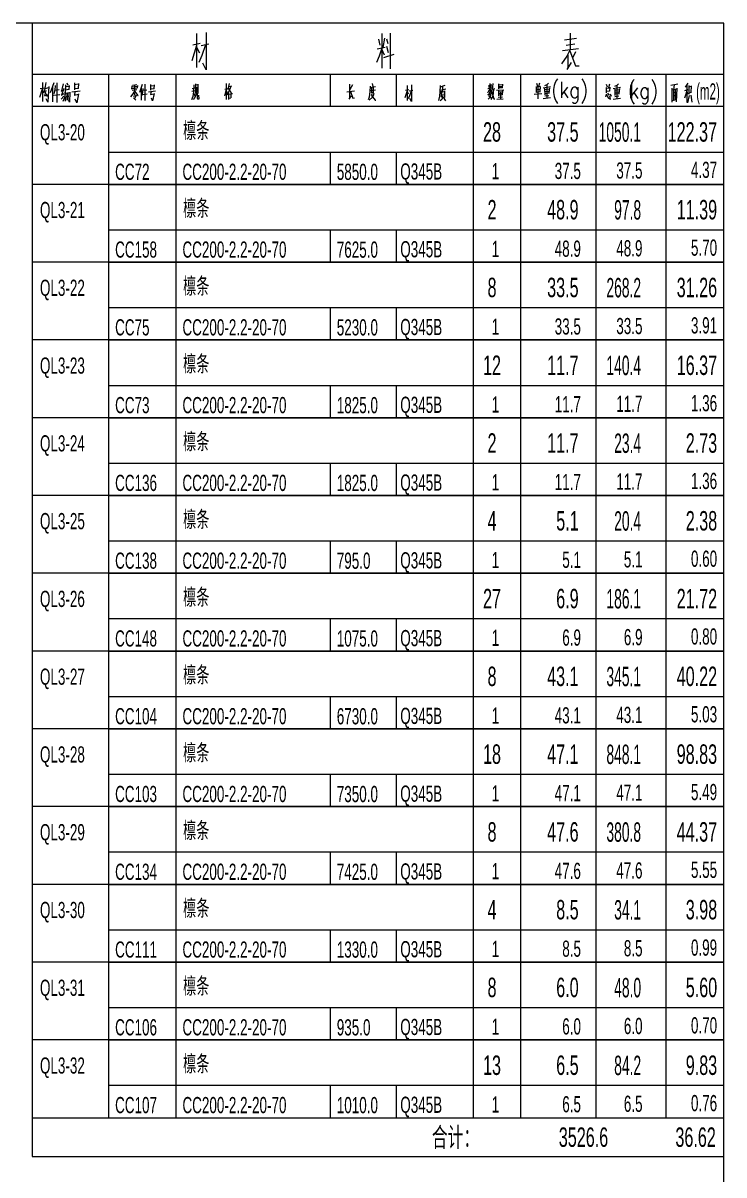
# Model space of a CAD drawing. Extents: x 857 to 4439, y -1249 to 4637.
# Drawn here: x 2512 to 2641.8, y 2897.9 to 3111.1 of the extents above; entities that cross this region are included whole.
import ezdxf

# ---------------------------------------------------------------- set-up
doc = ezdxf.new("R2010")
doc.units = 0
doc.header["$LTSCALE"] = 1000
doc.header["$MEASUREMENT"] = 0
doc.linetypes.add('XKITLINE00', pattern=[0])
doc.layers.add('DrawingSheet', color=5, linetype='Continuous', lineweight=0)
doc.layers.add('OtherObjectType', color=1, linetype='Continuous', lineweight=0)
doc.styles.add('宋体', font='arial.ttf')

# ---------------------------------------------------------------- blocks, each defined once
blk = doc.blocks.new('墙面檩条3C')
at = {"layer": 'DrawingSheet', "color": 5, "linetype": 'XKITLINE00', "lineweight": 0}
for p, q in [((589, 415), (5, 415)), ((589, 5), (589, 415))]:
    blk.add_line(p, q, dxfattribs=at)
at = {"layer": 'OtherObjectType', "color": 6, "linetype": 'XKITLINE00', "lineweight": 0}
for p, q in [((460.84, 415), (460.84, 399.52)), ((460.84, 405.52), (589, 405.52)), ((475, 405.52), (475, 399.52)), ((487.48, 405.52), (487.48, 399.52)), ((516.04, 405.52), (516.04, 399.52)), ((528.28, 405.52), (528.28, 399.52)), ((542.56, 405.52), (542.56, 399.52)), ((551.32, 405.52), (551.32, 399.52)), ((565.24, 405.52), (565.24, 399.52)), ((578.2, 405.52), (578.2, 399.52)), ((460.84, 399.52), (460.84, 391.12)), ((589, 399.52), (460.84, 399.52)), ((475, 399.52), (475, 391.12)), ((487.48, 399.52), (487.48, 391.12)), ((542.56, 399.52), (542.56, 391.12)), ((551.32, 399.52), (551.32, 391.12)), ((565.24, 399.52), (565.24, 391.12)), ((578.2, 399.52), (578.2, 391.12)), ((460.84, 391.12), (460.84, 385.12)), ((475, 391.12), (475, 385.12)), ((475, 391.12), (589, 391.12)), ((487.48, 391.12), (487.48, 385.12)), ((516.04, 391.12), (516.04, 385.12)), ((528.28, 391.12), (528.28, 385.12)), ((542.56, 391.12), (542.56, 385.12)), ((551.32, 391.12), (551.32, 385.12)), ((565.24, 391.12), (565.24, 385.12)), ((578.2, 391.12), (578.2, 385.12)), ((460.84, 385.12), (460.84, 376.72)), ((589, 385.12), (460.84, 385.12)), ((475, 385.12), (589, 385.12)), ((475, 385.12), (475, 376.72)), ((487.48, 385.12), (487.48, 376.72)), ((542.56, 385.12), (542.56, 376.72)), ((551.32, 385.12), (551.32, 376.72)), ((565.24, 385.12), (565.24, 376.72)), ((578.2, 385.12), (578.2, 376.72)), ((460.84, 376.72), (460.84, 370.72)), ((475, 376.72), (475, 370.72)), ((475, 376.72), (589, 376.72)), ((487.48, 376.72), (487.48, 370.72)), ((516.04, 376.72), (516.04, 370.72)), ((528.28, 376.72), (528.28, 370.72)), ((542.56, 376.72), (542.56, 370.72)), ((551.32, 376.72), (551.32, 370.72)), ((565.24, 376.72), (565.24, 370.72)), ((578.2, 376.72), (578.2, 370.72)), ((460.84, 370.72), (460.84, 362.32)), ((589, 370.72), (460.84, 370.72)), ((475, 370.72), (589, 370.72)), ((475, 370.72), (475, 362.32)), ((487.48, 370.72), (487.48, 362.32)), ((542.56, 370.72), (542.56, 362.32)), ((551.32, 370.72), (551.32, 362.32)), ((565.24, 370.72), (565.24, 362.32)), ((578.2, 370.72), (578.2, 362.32)), ((460.84, 362.32), (460.84, 356.32)), ((475, 362.32), (475, 356.32)), ((475, 362.32), (589, 362.32)), ((487.48, 362.32), (487.48, 356.32)), ((516.04, 362.32), (516.04, 356.32)), ((528.28, 362.32), (528.28, 356.32)), ((542.56, 362.32), (542.56, 356.32)), ((551.32, 362.32), (551.32, 356.32)), ((565.24, 362.32), (565.24, 356.32)), ((578.2, 362.32), (578.2, 356.32)), ((460.84, 356.32), (460.84, 347.92)), ((589, 356.32), (460.84, 356.32)), ((475, 356.32), (589, 356.32)), ((475, 356.32), (475, 347.92)), ((487.48, 356.32), (487.48, 347.92)), ((542.56, 356.32), (542.56, 347.92)), ((551.32, 356.32), (551.32, 347.92)), ((565.24, 356.32), (565.24, 347.92)), ((578.2, 356.32), (578.2, 347.92)), ((460.84, 347.92), (460.84, 341.92)), ((475, 347.92), (475, 341.92)), ((475, 347.92), (589, 347.92)), ((487.48, 347.92), (487.48, 341.92)), ((516.04, 347.92), (516.04, 341.92)), ((528.28, 347.92), (528.28, 341.92)), ((542.56, 347.92), (542.56, 341.92)), ((551.32, 347.92), (551.32, 341.92)), ((565.24, 347.92), (565.24, 341.92)), ((578.2, 347.92), (578.2, 341.92)), ((460.84, 341.92), (460.84, 333.52)), ((589, 341.92), (460.84, 341.92)), ((475, 341.92), (589, 341.92)), ((475, 341.92), (475, 333.52)), ((487.48, 341.92), (487.48, 333.52)), ((542.56, 341.92), (542.56, 333.52)), ((551.32, 341.92), (551.32, 333.52)), ((565.24, 341.92), (565.24, 333.52)), ((578.2, 341.92), (578.2, 333.52)), ((460.84, 333.52), (460.84, 327.52)), ((475, 333.52), (475, 327.52)), ((475, 333.52), (589, 333.52)), ((487.48, 333.52), (487.48, 327.52)), ((516.04, 333.52), (516.04, 327.52)), ((528.28, 333.52), (528.28, 327.52)), ((542.56, 333.52), (542.56, 327.52)), ((551.32, 333.52), (551.32, 327.52)), ((565.24, 333.52), (565.24, 327.52)), ((578.2, 333.52), (578.2, 327.52)), ((460.84, 327.52), (460.84, 319.12)), ((589, 327.52), (460.84, 327.52)), ((475, 327.52), (589, 327.52)), ((475, 327.52), (475, 319.12)), ((487.48, 327.52), (487.48, 319.12)), ((542.56, 327.52), (542.56, 319.12)), ((551.32, 327.52), (551.32, 319.12)), ((565.24, 327.52), (565.24, 319.12)), ((578.2, 327.52), (578.2, 319.12)), ((460.84, 319.12), (460.84, 313.12)), ((475, 319.12), (475, 313.12)), ((475, 319.12), (589, 319.12)), ((487.48, 319.12), (487.48, 313.12)), ((516.04, 319.12), (516.04, 313.12)), ((528.28, 319.12), (528.28, 313.12)), ((542.56, 319.12), (542.56, 313.12)), ((551.32, 319.12), (551.32, 313.12)), ((565.24, 319.12), (565.24, 313.12)), ((578.2, 319.12), (578.2, 313.12)), ((460.84, 313.12), (460.84, 304.72)), ((589, 313.12), (460.84, 313.12)), ((475, 313.12), (589, 313.12)), ((475, 313.12), (475, 304.72)), ((487.48, 313.12), (487.48, 304.72)), ((542.56, 313.12), (542.56, 304.72)), ((551.32, 313.12), (551.32, 304.72)), ((565.24, 313.12), (565.24, 304.72)), ((578.2, 313.12), (578.2, 304.72)), ((460.84, 304.72), (460.84, 298.72)), ((475, 304.72), (475, 298.72)), ((475, 304.72), (589, 304.72)), ((487.48, 304.72), (487.48, 298.72)), ((516.04, 304.72), (516.04, 298.72)), ((528.28, 304.72), (528.28, 298.72)), ((542.56, 304.72), (542.56, 298.72)), ((551.32, 304.72), (551.32, 298.72)), ((565.24, 304.72), (565.24, 298.72)), ((578.2, 304.72), (578.2, 298.72)), ((460.84, 298.72), (460.84, 290.32)), ((589, 298.72), (460.84, 298.72)), ((475, 298.72), (589, 298.72)), ((475, 298.72), (475, 290.32)), ((487.48, 298.72), (487.48, 290.32)), ((542.56, 298.72), (542.56, 290.32)), ((551.32, 298.72), (551.32, 290.32)), ((565.24, 298.72), (565.24, 290.32)), ((578.2, 298.72), (578.2, 290.32)), ((460.84, 290.32), (460.84, 284.32)), ((475, 290.32), (475, 284.32)), ((475, 290.32), (589, 290.32)), ((487.48, 290.32), (487.48, 284.32)), ((516.04, 290.32), (516.04, 284.32)), ((528.28, 290.32), (528.28, 284.32)), ((542.56, 290.32), (542.56, 284.32)), ((551.32, 290.32), (551.32, 284.32)), ((565.24, 290.32), (565.24, 284.32)), ((578.2, 290.32), (578.2, 284.32)), ((460.84, 284.32), (460.84, 275.92)), ((589, 284.32), (460.84, 284.32)), ((475, 284.32), (589, 284.32)), ((475, 284.32), (475, 275.92)), ((487.48, 284.32), (487.48, 275.92)), ((542.56, 284.32), (542.56, 275.92)), ((551.32, 284.32), (551.32, 275.92)), ((565.24, 284.32), (565.24, 275.92)), ((578.2, 284.32), (578.2, 275.92)), ((460.84, 275.92), (460.84, 269.92)), ((475, 275.92), (475, 269.92)), ((475, 275.92), (589, 275.92)), ((487.48, 275.92), (487.48, 269.92)), ((516.04, 275.92), (516.04, 269.92)), ((528.28, 275.92), (528.28, 269.92)), ((542.56, 275.92), (542.56, 269.92)), ((551.32, 275.92), (551.32, 269.92)), ((565.24, 275.92), (565.24, 269.92)), ((578.2, 275.92), (578.2, 269.92)), ((460.84, 269.92), (460.84, 261.52)), ((589, 269.92), (460.84, 269.92)), ((475, 269.92), (589, 269.92)), ((475, 269.92), (475, 261.52)), ((487.48, 269.92), (487.48, 261.52)), ((542.56, 269.92), (542.56, 261.52)), ((551.32, 269.92), (551.32, 261.52)), ((565.24, 269.92), (565.24, 261.52)), ((578.2, 269.92), (578.2, 261.52)), ((460.84, 261.52), (460.84, 255.52)), ((475, 261.52), (475, 255.52)), ((475, 261.52), (589, 261.52)), ((487.48, 261.52), (487.48, 255.52)), ((516.04, 261.52), (516.04, 255.52)), ((528.28, 261.52), (528.28, 255.52)), ((542.56, 261.52), (542.56, 255.52)), ((551.32, 261.52), (551.32, 255.52)), ((565.24, 261.52), (565.24, 255.52)), ((578.2, 261.52), (578.2, 255.52)), ((460.84, 255.52), (460.84, 247.12)), ((589, 255.52), (460.84, 255.52)), ((475, 255.52), (589, 255.52)), ((475, 255.52), (475, 247.12)), ((487.48, 255.52), (487.48, 247.12)), ((542.56, 255.52), (542.56, 247.12)), ((551.32, 255.52), (551.32, 247.12)), ((565.24, 255.52), (565.24, 247.12)), ((578.2, 255.52), (578.2, 247.12)), ((460.84, 247.12), (460.84, 241.12)), ((475, 247.12), (475, 241.12)), ((475, 247.12), (589, 247.12)), ((487.48, 247.12), (487.48, 241.12)), ((516.04, 247.12), (516.04, 241.12)), ((528.28, 247.12), (528.28, 241.12)), ((542.56, 247.12), (542.56, 241.12)), ((551.32, 247.12), (551.32, 241.12)), ((565.24, 247.12), (565.24, 241.12)), ((578.2, 247.12), (578.2, 241.12)), ((460.84, 241.12), (460.84, 232.72)), ((589, 241.12), (460.84, 241.12)), ((475, 241.12), (589, 241.12)), ((475, 241.12), (475, 232.72)), ((487.48, 241.12), (487.48, 232.72)), ((542.56, 241.12), (542.56, 232.72)), ((551.32, 241.12), (551.32, 232.72)), ((565.24, 241.12), (565.24, 232.72)), ((578.2, 241.12), (578.2, 232.72)), ((460.84, 232.72), (460.84, 226.72)), ((475, 232.72), (475, 226.72)), ((475, 232.72), (589, 232.72)), ((487.48, 232.72), (487.48, 226.72)), ((516.04, 232.72), (516.04, 226.72)), ((528.28, 232.72), (528.28, 226.72)), ((542.56, 232.72), (542.56, 226.72)), ((551.32, 232.72), (551.32, 226.72)), ((565.24, 232.72), (565.24, 226.72)), ((578.2, 232.72), (578.2, 226.72)), ((460.84, 226.72), (460.84, 218.32)), ((589, 226.72), (460.84, 226.72)), ((475, 226.72), (589, 226.72)), ((475, 226.72), (475, 218.32)), ((487.48, 226.72), (487.48, 218.32)), ((542.56, 226.72), (542.56, 218.32)), ((551.32, 226.72), (551.32, 218.32)), ((565.24, 226.72), (565.24, 218.32)), ((578.2, 226.72), (578.2, 218.32)), ((460.84, 218.32), (460.84, 212.32)), ((475, 218.32), (475, 212.32)), ((475, 218.32), (589, 218.32)), ((487.48, 218.32), (487.48, 212.32)), ((516.04, 218.32), (516.04, 212.32)), ((528.28, 218.32), (528.28, 212.32)), ((542.56, 218.32), (542.56, 212.32)), ((551.32, 218.32), (551.32, 212.32)), ((565.24, 218.32), (565.24, 212.32)), ((578.2, 218.32), (578.2, 212.32)), ((460.84, 212.32), (460.84, 205.12)), ((460.84, 212.32), (589, 212.32)), ((475, 212.32), (589, 212.32)), ((460.84, 205.12), (589, 205.12))]:
    blk.add_line(p, q, dxfattribs=at)
at = {"layer": 'OtherObjectType', "color": 2, "linetype": 'XKITLINE00', "lineweight": 0}
for p, q in [((491.35, 406.74), (491.35, 413.07)), ((493.04, 413.27), (493.04, 406.36)), ((525.02, 412.02), (525.26, 410.89)), ((525.63, 413.07), (525.63, 406.65)), ((526.13, 412.17), (525.81, 410.45)), ((526.48, 412.08), (526.74, 411.21)), ((527.2, 406.51), (527.2, 413.13)), ((559.45, 411.88), (561.69, 412.17)), ((560.53, 413.13), (560.53, 410.08)), ((490.48, 408.07), (491.35, 410.89)), ((491.96, 411.21), (490.57, 410.89)), ((491.87, 409.41), (491.35, 410.45)), ((492.14, 410.83), (493.59, 411.12)), ((492.92, 410.98), (492.25, 408.97)), ((524.73, 410.22), (526.24, 410.51)), ((525.63, 410.37), (525.14, 408.89)), ((525.63, 410.08), (526.07, 409.12)), ((526.48, 410.69), (526.79, 409.55)), ((562.04, 410.22), (559.07, 409.84)), ((559.74, 410.89), (561.37, 411.12)), ((560.47, 409.99), (559.86, 408.89)), ((560.47, 409.84), (561.48, 407.09)), ((561.51, 409.64), (560.96, 408.51)), ((492.25, 408.97), (491.7, 407.7)), ((493.04, 406.36), (492.43, 407.55)), ((525.14, 408.89), (524.62, 407.7)), ((526.01, 408.6), (527.87, 409.26)), ((559.86, 408.89), (558.9, 407.46)), ((559.97, 406.42), (560.76, 407.7)), ((560.09, 409.12), (560.09, 406.59)), ((561.48, 407.09), (562.15, 407.09))]:
    blk.add_line(p, q, dxfattribs=at)
at = {"layer": 'OtherObjectType', "color": 4, "linetype": 'XKITLINE00', "lineweight": 0}
for p, q in [((462.76, 403.98), (462.76, 400.49)), ((463.23, 402.87), (463.42, 403.98)), ((463.93, 403.22), (463.83, 401.44)), ((464.82, 403.9), (464.2, 402.08)), ((464.58, 403.14), (464.58, 400.39)), ((465.11, 403.41), (465.03, 402.58)), ((465.42, 403.94), (465.42, 400.28)), ((466.6, 403.74), (466.27, 402.43)), ((466.98, 403.55), (466.93, 401.9)), ((466.98, 403.22), (467.66, 403.34)), ((467.27, 403.94), (467.44, 403.48)), ((467.7, 403.41), (467.64, 402.7)), ((468.65, 403.9), (468.65, 402.62)), ((468.65, 403.59), (469.36, 403.72)), ((469.42, 403.82), (469.36, 402.87)), ((479.31, 403.35), (479.22, 402.73)), ((479.29, 403.16), (480.36, 403.31)), ((479.41, 403.48), (480.2, 403.62)), ((479.8, 403.52), (479.8, 402.59)), ((480.38, 403.41), (480.28, 402.92)), ((481.21, 403.64), (480.71, 402.13)), ((481.71, 403.68), (481.71, 400.64)), ((482.78, 403.64), (482.78, 402.59)), ((482.78, 403.39), (483.4, 403.45)), ((483.42, 403.58), (483.38, 402.79)), ((490.81, 403.57), (490.75, 402.29)), ((491.11, 403.72), (491.11, 401.96)), ((491.6, 403.55), (491.11, 403.49)), ((491.37, 403.1), (491.23, 401.9)), ((491.56, 401.96), (491.6, 403.69)), ((496.79, 403.82), (496.79, 400.88)), ((496.79, 403.72), (496.79, 400.84)), ((497.31, 403.82), (497.06, 402.7)), ((497.19, 403.22), (497.66, 403.34)), ((497.7, 403.4), (497.41, 402.66)), ((519.61, 403.66), (519.61, 401.01)), ((519.95, 403.1), (519.61, 402.64)), ((520.19, 403.58), (519.95, 403.1)), ((523.46, 403.33), (523.42, 402.31)), ((523.46, 403.06), (524.44, 403.24)), ((523.81, 403.8), (523.92, 403.26)), ((524.08, 402.23), (524.1, 403.1)), ((530.37, 400.63), (530.37, 403.46)), ((531.1, 403.56), (531.1, 400.48)), ((536.41, 403.46), (536.39, 402.26)), ((537.26, 403.42), (536.41, 403.13)), ((536.89, 402.2), (536.91, 403.19)), ((545.37, 403.51), (545.49, 403.05)), ((545.61, 403.78), (545.61, 402.25)), ((545.86, 403.61), (545.76, 402.95)), ((546.11, 403.16), (546.03, 402.76)), ((546.17, 403.78), (546.11, 403.16)), ((547.25, 403.74), (547.25, 402.8)), ((547.25, 403.55), (547.95, 403.61)), ((547.25, 403.22), (547.85, 403.28)), ((547.97, 403.69), (547.93, 402.99)), ((554.19, 403.28), (554.19, 402.11)), ((554.94, 403.22), (554.19, 403.1)), ((554.27, 403.88), (554.44, 403.31)), ((554.58, 400.95), (554.58, 403.14)), ((554.85, 403.89), (554.63, 403.22)), ((554.96, 403.28), (554.9, 402.31)), ((555.49, 403), (556.88, 403.22)), ((556.2, 403.57), (555.76, 403.37)), ((556.49, 403.84), (556.2, 403.57)), ((556.2, 403.57), (556.2, 401.09)), ((557.54, 403.41), (557.42, 402.69)), ((557.75, 403.97), (557.54, 403.41)), ((557.96, 404.42), (557.75, 403.97)), ((558.18, 404.69), (557.96, 404.42)), ((558.93, 404.13), (558.93, 401.13)), ((560, 403.12), (558.93, 401.69)), ((561.18, 403.12), (560.96, 402.98)), ((561.49, 403.12), (561.18, 403.12)), ((561.7, 402.98), (561.49, 403.12)), ((561.91, 403.12), (561.91, 400.84)), ((562.67, 404.69), (562.88, 404.42)), ((562.88, 404.42), (563.09, 403.97)), ((563.09, 403.97), (563.31, 403.41)), ((563.31, 403.41), (563.42, 402.69)), ((567.16, 403.66), (567.35, 403.19)), ((567.78, 403.68), (567.62, 403.02)), ((569.17, 403.45), (568.73, 403.25)), ((569.46, 403.72), (569.17, 403.45)), ((569.17, 403.45), (569.17, 400.97)), ((571.69, 403.29), (571.59, 402.57)), ((571.9, 403.85), (571.69, 403.29)), ((571.88, 404.01), (571.88, 401.01)), ((572.13, 404.3), (571.9, 403.85)), ((572.35, 404.57), (572.13, 404.3)), ((575.64, 404.57), (575.85, 404.3)), ((575.85, 404.3), (576.06, 403.85)), ((576.06, 403.85), (576.28, 403.29)), ((576.28, 403.29), (576.37, 402.57)), ((580.45, 403.66), (579.16, 403.46)), ((579.7, 402.66), (579.81, 403.58)), ((582.3, 403.84), (581.83, 403.12)), ((582.1, 403.42), (582.1, 400.28)), ((582.47, 403.46), (582.47, 401.86)), ((582.47, 403.16), (582.92, 403.3)), ((582.94, 403.38), (582.89, 402.12)), ((462.28, 401.29), (462.76, 402.8)), ((463.09, 402.95), (462.34, 402.8)), ((462.76, 402.47), (463, 402.16)), ((463.03, 402.08), (463.23, 402.87)), ((463.56, 401.63), (463.09, 401.48)), ((463.17, 401.52), (463.44, 402.54)), ((463.23, 402.91), (463.93, 403.07)), ((463.71, 400.36), (463.42, 400.99)), ((463.67, 401.36), (463.48, 401.9)), ((463.83, 401.44), (463.71, 400.36)), ((464.78, 401.63), (465.94, 401.79)), ((465.03, 402.58), (464.84, 401.87)), ((465.05, 402.58), (465.82, 402.7)), ((466.21, 402.39), (466.6, 402.58)), ((466.71, 401.9), (466.21, 401.6)), ((466.21, 400.92), (466.71, 401.44)), ((466.71, 402.87), (466.27, 401.63)), ((466.81, 401.21), (466.54, 400.45)), ((466.93, 401.9), (466.81, 401.21)), ((467.7, 402.7), (466.95, 402.58)), ((466.98, 400.53), (466.95, 402.23)), ((466.98, 402.04), (467.78, 402.16)), ((467.16, 401.4), (467.64, 401.48)), ((467.25, 402.04), (467.25, 400.72)), ((467.49, 400.72), (467.53, 402.12)), ((467.82, 402.23), (467.76, 400.36)), ((468.2, 402.27), (469.75, 402.43)), ((469.42, 401.75), (468.59, 401.6)), ((469.42, 402.87), (468.65, 402.8)), ((468.76, 402.31), (468.65, 401.63)), ((469.44, 401.87), (469.09, 400.24)), ((479.51, 401.9), (479.08, 401.35)), ((479.39, 402.85), (479.66, 402.92)), ((479.39, 402.56), (479.66, 402.61)), ((479.83, 402.5), (479.51, 401.9)), ((479.58, 401.47), (480.05, 401.57)), ((479.6, 401.16), (480.01, 400.7)), ((479.7, 401.99), (479.85, 401.7)), ((480.11, 401.63), (479.78, 400.97)), ((479.8, 402.38), (480.4, 401.57)), ((479.93, 402.92), (480.2, 402.98)), ((479.93, 402.61), (480.2, 402.69)), ((480.4, 401.57), (480.49, 401.57)), ((481.02, 403.02), (481.02, 400.74)), ((481.26, 402.2), (481.13, 401.6)), ((481.19, 401.76), (482.16, 401.9)), ((481.34, 402.89), (481.26, 402.2)), ((481.42, 402.56), (482.06, 402.65)), ((482.41, 402.28), (483.69, 402.42)), ((483.42, 401.86), (482.74, 401.72)), ((483.42, 402.79), (482.78, 402.73)), ((482.87, 402.32), (482.78, 401.76)), ((483.15, 400.6), (482.93, 401.12)), ((483.45, 401.96), (483.15, 400.6)), ((490.59, 401.4), (490.36, 400.8)), ((491.02, 402.43), (490.4, 402.31)), ((490.46, 402.89), (490.98, 402.99)), ((490.75, 402.29), (490.59, 401.4)), ((490.98, 401.21), (490.67, 400.84)), ((490.71, 402.08), (490.96, 401.52)), ((491.23, 401.9), (490.98, 401.21)), ((491.39, 402.14), (491.39, 401.07)), ((491.39, 401.07), (491.46, 400.94)), ((491.75, 400.94), (491.73, 401.63)), ((496.79, 402.74), (496.44, 401.54)), ((496.5, 402.74), (497, 402.87)), ((496.79, 402.54), (496.96, 402.14)), ((497.27, 402.33), (496.9, 401.73)), ((497.21, 401.94), (497.21, 400.84)), ((497.21, 401.81), (497.64, 401.87)), ((497.21, 401.07), (497.66, 401.15)), ((497.23, 402.97), (497.74, 401.94)), ((497.41, 402.66), (497.27, 402.33)), ((497.64, 401.96), (497.62, 401.15)), ((497.74, 401.94), (497.93, 401.94)), ((519.16, 402.27), (520.53, 402.46)), ((519.95, 401.51), (519.53, 400.91)), ((519.8, 402.33), (520.26, 401.11)), ((520.26, 401.11), (520.53, 401.15)), ((523.26, 401.3), (523.07, 400.78)), ((523.42, 402.31), (523.26, 401.3)), ((523.28, 400.72), (523.9, 401.28)), ((523.48, 402.54), (524.44, 402.66)), ((523.65, 401.84), (524.15, 401.94)), ((523.65, 401.67), (524.35, 400.72)), ((523.73, 403.06), (523.73, 402.08)), ((523.73, 402.17), (524.13, 402.23)), ((523.9, 401.28), (524.06, 401.57)), ((524.06, 401.57), (524.17, 402.04)), ((529.96, 401.23), (530.37, 402.49)), ((530.64, 402.63), (530.02, 402.49)), ((530.58, 401.84), (530.37, 402.3)), ((530.75, 401.52), (530.5, 400.96)), ((530.7, 402.45), (531.35, 402.59)), ((531.04, 402.41), (530.75, 401.52)), ((531.1, 400.48), (530.83, 401)), ((536.31, 401.47), (536.12, 400.67)), ((536.39, 402.26), (536.31, 401.47)), ((536.46, 402.59), (537.45, 402.82)), ((536.62, 402.36), (536.62, 401.27)), ((537.2, 402.26), (536.62, 402.13)), ((536.85, 401.27), (536.72, 400.87)), ((536.93, 401.87), (536.85, 401.27)), ((536.97, 401.27), (537.41, 400.62)), ((537.24, 402.44), (537.2, 401.23)), ((545.61, 402.89), (545.2, 402)), ((545.28, 402.85), (545.99, 402.99)), ((545.28, 401.79), (545.78, 401.96)), ((545.57, 401.17), (545.34, 400.9)), ((545.59, 402.2), (545.43, 401.5)), ((545.43, 401.5), (545.86, 401.17)), ((545.72, 401.58), (545.57, 401.17)), ((545.61, 402.81), (545.9, 402.39)), ((545.82, 402.16), (545.72, 401.58)), ((546.09, 401.36), (545.78, 400.84)), ((546.03, 402.76), (545.9, 402.14)), ((545.95, 402.39), (546.36, 400.98)), ((546.03, 402.76), (546.52, 402.85)), ((546.23, 401.96), (546.09, 401.36)), ((546.3, 402.81), (546.23, 401.96)), ((546.36, 400.98), (546.57, 400.98)), ((546.85, 402.56), (548.22, 402.66)), ((546.92, 400.9), (548.12, 400.99)), ((547.16, 401.3), (547.95, 401.36)), ((547.23, 402.43), (547.23, 401.54)), ((547.23, 402.25), (547.95, 402.33)), ((547.95, 401.69), (547.23, 401.63)), ((547.95, 402.99), (547.25, 402.93)), ((547.33, 401.96), (547.81, 402)), ((547.58, 402.29), (547.58, 400.98)), ((547.97, 402.43), (547.93, 401.69)), ((553.84, 401.82), (555.23, 401.98)), ((554.19, 402.21), (554.98, 402.31)), ((554.29, 402.71), (554.85, 402.77)), ((556.88, 401.13), (555.52, 400.99)), ((555.78, 402.85), (555.83, 401.73)), ((555.81, 402.71), (556.61, 402.81)), ((556.57, 401.55), (555.81, 401.46)), ((556.67, 402.02), (555.83, 401.92)), ((555.87, 402.31), (556.47, 402.38)), ((556.65, 402.98), (556.57, 402.06)), ((557.42, 402.69), (557.42, 402.13)), ((557.42, 402.13), (557.54, 401.42)), ((557.54, 401.42), (557.75, 400.84)), ((559.36, 402.27), (560.09, 401.13)), ((560.75, 402.69), (560.63, 402.27)), ((560.63, 402.27), (560.63, 401.98)), ((560.63, 401.98), (560.75, 401.55)), ((560.96, 402.98), (560.75, 402.69)), ((560.75, 401.55), (560.96, 401.26)), ((560.96, 401.26), (561.18, 401.13)), ((561.18, 401.13), (561.49, 401.13)), ((561.49, 401.13), (561.7, 401.26)), ((561.91, 402.69), (561.7, 402.98)), ((561.7, 401.26), (561.91, 401.55)), ((563.31, 401.42), (563.09, 400.84)), ((563.42, 402.13), (563.31, 401.42)), ((563.42, 402.69), (563.42, 402.13)), ((567.16, 401.8), (567.04, 401.32)), ((567.16, 401.9), (567.41, 401.34)), ((567.18, 403.06), (567.18, 402.09)), ((567.18, 402.92), (567.84, 403.02)), ((567.8, 402.4), (567.18, 402.3)), ((567.41, 401.34), (567.62, 401.06)), ((567.43, 402.03), (567.66, 401.66)), ((567.62, 401.06), (567.95, 400.91)), ((567.84, 403.1), (567.78, 402.4)), ((567.95, 400.91), (567.86, 401.51)), ((567.91, 401.9), (568.13, 401.43)), ((568.46, 402.88), (569.83, 403.1)), ((569.83, 401.01), (568.5, 400.87)), ((568.75, 402.73), (568.81, 401.61)), ((568.77, 402.59), (569.56, 402.69)), ((569.54, 401.43), (568.77, 401.34)), ((569.64, 401.9), (568.81, 401.8)), ((568.84, 402.19), (569.44, 402.26)), ((569.62, 402.86), (569.54, 401.94)), ((571.59, 402.57), (571.59, 402.01)), ((571.59, 402.01), (571.69, 401.3)), ((571.69, 401.3), (571.9, 400.72)), ((572.97, 403), (571.88, 401.57)), ((572.31, 402.15), (573.06, 401.01)), ((573.7, 402.57), (573.61, 402.15)), ((573.61, 402.15), (573.61, 401.86)), ((573.61, 401.86), (573.7, 401.43)), ((573.92, 402.86), (573.7, 402.57)), ((573.7, 401.43), (573.92, 401.14)), ((574.13, 403), (573.92, 402.86)), ((573.92, 401.14), (574.13, 401.01)), ((574.46, 403), (574.13, 403)), ((574.13, 401.01), (574.46, 401.01)), ((574.67, 402.86), (574.46, 403)), ((574.46, 401.01), (574.67, 401.14)), ((574.88, 402.57), (574.67, 402.86)), ((574.67, 401.14), (574.88, 401.43)), ((574.88, 403), (574.88, 400.72)), ((576.28, 401.3), (576.06, 400.72)), ((576.37, 402.01), (576.28, 401.3)), ((576.37, 402.57), (576.37, 402.01)), ((579.34, 402.92), (579.36, 400.36)), ((580.28, 402.74), (579.34, 402.58)), ((579.63, 402.62), (579.63, 400.74)), ((579.88, 402.16), (579.63, 402.08)), ((579.63, 401.48), (579.88, 401.58)), ((579.97, 402.66), (579.95, 400.78)), ((580.22, 400.4), (580.31, 402.96)), ((581.93, 401.82), (581.7, 401.12)), ((581.76, 402.54), (582.35, 402.7)), ((582.1, 402.54), (581.93, 401.82)), ((582.1, 402.32), (582.33, 401.86)), ((582.58, 401.58), (582.25, 400.24)), ((582.92, 402.12), (582.47, 402)), ((582.85, 401.62), (583.05, 400.36)), ((467.76, 400.36), (467.64, 400.69)), ((469.09, 400.24), (468.82, 400.88)), ((491.46, 400.94), (491.75, 400.94)), ((524.35, 400.72), (524.5, 400.72)), ((536.72, 400.87), (536.44, 400.58)), ((557.75, 400.84), (557.96, 400.41)), ((557.96, 400.41), (558.18, 400.12)), ((561.18, 400.12), (560.96, 400.27)), ((561.49, 400.12), (561.18, 400.12)), ((561.7, 400.27), (561.49, 400.12)), ((561.82, 400.41), (561.7, 400.27)), ((561.91, 400.84), (561.82, 400.41)), ((562.88, 400.41), (562.67, 400.12)), ((563.09, 400.84), (562.88, 400.41)), ((571.9, 400.72), (572.13, 400.29)), ((572.13, 400.29), (572.35, 400)), ((574.13, 400), (573.92, 400.15)), ((574.46, 400), (574.13, 400)), ((574.67, 400.15), (574.46, 400)), ((574.79, 400.29), (574.67, 400.15)), ((574.88, 400.72), (574.79, 400.29)), ((575.85, 400.29), (575.64, 400)), ((576.06, 400.72), (575.85, 400.29)), ((579.36, 400.66), (580.22, 400.82))]:
    blk.add_line(p, q, dxfattribs=at)
at = {"layer": 'OtherObjectType', "color": 4, "style": '宋体'}
for s, height, width, p in [('(m2)', 3, 0.51, (583.84, 400.84)), ('28', 3.6, 0.595, (544.36, 393.04)), ('37.5', 3.6, 0.595, (556.24, 393.04)), ('122.37', 3.6, 0.595, (578.56, 393.04)), ('2', 3.6, 0.595, (545.2, 378.64)), ('48.9', 3.6, 0.595, (556.24, 378.64)), ('11.39', 3.6, 0.595, (580.24, 378.64)), ('8', 3.6, 0.595, (545.2, 364.24)), ('33.5', 3.6, 0.595, (556.24, 364.24)), ('31.26', 3.6, 0.595, (580.24, 364.24)), ('12', 3.6, 0.595, (544.36, 349.84)), ('11.7', 3.6, 0.595, (556.24, 349.84)), ('16.37', 3.6, 0.595, (580.24, 349.84)), ('2', 3.6, 0.595, (545.2, 335.44)), ('11.7', 3.6, 0.595, (556.24, 335.44)), ('2.73', 3.6, 0.595, (581.92, 335.44)), ('4', 3.6, 0.595, (545.2, 321.04)), ('5.1', 3.6, 0.595, (557.92, 321.04)), ('2.38', 3.6, 0.595, (581.92, 321.04)), ('27', 3.6, 0.595, (544.36, 306.64)), ('6.9', 3.6, 0.595, (557.92, 306.64)), ('21.72', 3.6, 0.595, (580.24, 306.64)), ('8', 3.6, 0.595, (545.2, 292.24)), ('43.1', 3.6, 0.595, (556.24, 292.24)), ('40.22', 3.6, 0.595, (580.24, 292.24)), ('18', 3.6, 0.595, (544.36, 277.84)), ('47.1', 3.6, 0.595, (556.24, 277.84)), ('98.83', 3.6, 0.595, (580.24, 277.84)), ('8', 3.6, 0.595, (545.2, 263.44)), ('47.6', 3.6, 0.595, (556.24, 263.44)), ('44.37', 3.6, 0.595, (580.24, 263.44)), ('4', 3.6, 0.595, (545.2, 249.04)), ('8.5', 3.6, 0.595, (557.92, 249.04)), ('3.98', 3.6, 0.595, (581.92, 249.04)), ('8', 3.6, 0.595, (545.2, 234.64)), ('6.0', 3.6, 0.595, (557.92, 234.64)), ('5.60', 3.6, 0.595, (581.92, 234.64)), ('13', 3.6, 0.595, (544.36, 220.24)), ('6.5', 3.6, 0.595, (557.92, 220.24)), ('9.83', 3.6, 0.595, (581.92, 220.24))]:
    blk.add_text(s, height=height, dxfattribs=dict(at, width=width)).set_placement(p)
at = {"layer": 'OtherObjectType', "color": 7, "style": '宋体', "width": 0.595}
for s, height, p in [('檩条', 3, (488.8, 393.64)), ('QL3-20', 3, (462.28, 393.28)), ('CC72', 3, (476.2, 385.96)), ('CC200-2.2-20-70', 3, (488.68, 385.96)), ('5850.0', 3, (517.27, 385.95)), ('Q345B', 3, (529.03, 386.02)), ('1', 3, (545.98, 386.08)), ('37.5', 3, (557.64, 386.12)), ('37.5', 3, (569.05, 386.2)), ('4.37', 3, (582.88, 386.32)), ('QL3-21', 3, (462.28, 378.88)), ('檩条', 3, (488.8, 379.24)), ('CC158', 3, (476.2, 371.56)), ('CC200-2.2-20-70', 3, (488.68, 371.56)), ('7625.0', 3, (517.27, 371.55)), ('Q345B', 3, (529.03, 371.62)), ('1', 3, (545.98, 371.68)), ('48.9', 3, (557.64, 371.72)), ('48.9', 3, (569.05, 371.8)), ('5.70', 3, (582.88, 371.92)), ('QL3-22', 3, (462.28, 364.48)), ('檩条', 3, (488.8, 364.84)), ('33.5', 3, (569.05, 357.4)), ('3.91', 3, (582.88, 357.52)), ('CC75', 3, (476.2, 357.16)), ('CC200-2.2-20-70', 3, (488.68, 357.16)), ('5230.0', 3, (517.27, 357.15)), ('Q345B', 3, (529.03, 357.22)), ('1', 3, (545.98, 357.28)), ('33.5', 3, (557.64, 357.32)), ('QL3-23', 3, (462.28, 350.08)), ('檩条', 3, (488.8, 350.44)), ('CC73', 3, (476.2, 342.76)), ('CC200-2.2-20-70', 3, (488.68, 342.76)), ('1825.0', 3, (517.27, 342.75)), ('Q345B', 3, (529.03, 342.82)), ('1', 3, (545.98, 342.88)), ('11.7', 3, (557.64, 342.92)), ('11.7', 3, (569.05, 343)), ('1.36', 3, (582.88, 343.12)), ('檩条', 3, (488.8, 336.04)), ('QL3-24', 3, (462.28, 335.68)), ('CC136', 3, (476.2, 328.36)), ('CC200-2.2-20-70', 3, (488.68, 328.36)), ('1825.0', 3, (517.27, 328.35)), ('Q345B', 3, (529.03, 328.42)), ('1', 3, (545.98, 328.48)), ('11.7', 3, (557.64, 328.52)), ('11.7', 3, (569.05, 328.6)), ('1.36', 3, (582.88, 328.72)), ('QL3-25', 3, (462.28, 321.28)), ('檩条', 3, (488.8, 321.64)), ('CC138', 3, (476.2, 313.96)), ('CC200-2.2-20-70', 3, (488.68, 313.96)), ('795.0', 3, (517.27, 313.95)), ('Q345B', 3, (529.03, 314.02)), ('1', 3, (545.98, 314.08)), ('5.1', 3, (559.04, 314.12)), ('5.1', 3, (570.45, 314.2)), ('0.60', 3, (582.88, 314.32)), ('QL3-26', 3, (462.28, 306.88)), ('檩条', 3, (488.8, 307.24)), ('0.80', 3, (582.88, 299.92)), ('CC148', 3, (476.2, 299.56)), ('CC200-2.2-20-70', 3, (488.68, 299.56)), ('1075.0', 3, (517.27, 299.55)), ('Q345B', 3, (529.03, 299.62)), ('1', 3, (545.98, 299.68)), ('6.9', 3, (559.04, 299.72)), ('6.9', 3, (570.45, 299.8)), ('QL3-27', 3, (462.28, 292.48)), ('檩条', 3, (488.8, 292.84)), ('CC104', 3, (476.2, 285.16)), ('CC200-2.2-20-70', 3, (488.68, 285.16)), ('6730.0', 3, (517.27, 285.15)), ('Q345B', 3, (529.03, 285.22)), ('1', 3, (545.98, 285.28)), ('43.1', 3, (557.64, 285.32)), ('43.1', 3, (569.05, 285.4)), ('5.03', 3, (582.88, 285.52)), ('檩条', 3, (488.8, 278.44)), ('QL3-28', 3, (462.28, 278.08)), ('CC103', 3, (476.2, 270.76)), ('CC200-2.2-20-70', 3, (488.68, 270.76)), ('7350.0', 3, (517.27, 270.75)), ('Q345B', 3, (529.03, 270.82)), ('1', 3, (545.98, 270.88)), ('47.1', 3, (557.64, 270.92)), ('47.1', 3, (569.05, 271)), ('5.49', 3, (582.88, 271.12)), ('QL3-29', 3, (462.28, 263.68)), ('檩条', 3, (488.8, 264.04)), ('CC134', 3, (476.2, 256.36)), ('CC200-2.2-20-70', 3, (488.68, 256.36)), ('7425.0', 3, (517.27, 256.35)), ('Q345B', 3, (529.03, 256.42)), ('1', 3, (545.98, 256.48)), ('47.6', 3, (557.64, 256.52)), ('47.6', 3, (569.05, 256.6)), ('5.55', 3, (582.88, 256.72)), ('QL3-30', 3, (462.28, 249.28)), ('檩条', 3, (488.8, 249.64)), ('0.99', 3, (582.88, 242.32)), ('CC111', 3, (476.2, 241.96)), ('CC200-2.2-20-70', 3, (488.68, 241.96)), ('1330.0', 3, (517.27, 241.95)), ('Q345B', 3, (529.03, 242.02)), ('1', 3, (545.98, 242.08)), ('8.5', 3, (559.04, 242.12)), ('8.5', 3, (570.45, 242.2)), ('QL3-31', 3, (462.28, 234.88)), ('檩条', 3, (488.8, 235.24)), ('CC106', 3, (476.2, 227.56)), ('CC200-2.2-20-70', 3, (488.68, 227.56)), ('935.0', 3, (517.27, 227.55)), ('Q345B', 3, (529.03, 227.62)), ('1', 3, (545.98, 227.68)), ('6.0', 3, (559.04, 227.72)), ('6.0', 3, (570.45, 227.8)), ('0.70', 3, (582.88, 227.92)), ('檩条', 3, (488.8, 220.84)), ('QL3-32', 3, (462.28, 220.48)), ('CC107', 3, (476.2, 213.16)), ('CC200-2.2-20-70', 3, (488.68, 213.16)), ('1010.0', 3, (517.27, 213.15)), ('Q345B', 3, (529.03, 213.22)), ('1', 3, (545.98, 213.28)), ('6.5', 3, (559.04, 213.32)), ('6.5', 3, (570.45, 213.4)), ('0.76', 3, (582.88, 213.52)), ('合计：', 3.6, (534.88, 206.92))]:
    blk.add_text(s, height=height, dxfattribs=at).set_placement(p)
at = {"layer": 'OtherObjectType', "color": 6, "style": '宋体'}
for s, width, p in [('1050.1', 0.51, (565.78, 393.01)), ('97.8', 0.51, (568.66, 378.61)), ('268.2', 0.51, (567.22, 364.21)), ('140.4', 0.51, (567.22, 349.81)), ('23.4', 0.51, (568.66, 335.41)), ('20.4', 0.51, (568.66, 321.01)), ('186.1', 0.51, (567.22, 306.61)), ('345.1', 0.51, (567.22, 292.21)), ('848.1', 0.51, (567.22, 277.81)), ('380.8', 0.51, (567.22, 263.41)), ('34.1', 0.51, (568.66, 249.01)), ('48.0', 0.51, (568.66, 234.61)), ('84.2', 0.51, (568.66, 220.21)), ('3526.6', 0.595, (558.4, 206.92)), ('36.62', 0.595, (580, 206.92))]:
    blk.add_text(s, height=3.6, dxfattribs=dict(at, width=width)).set_placement(p)

msp = doc.modelspace()

# ---------------------------------------------------------------- block references
msp.add_blockref('墙面檩条3C', (2052.82, 2696.13))

doc.saveas('drawing.dxf')
